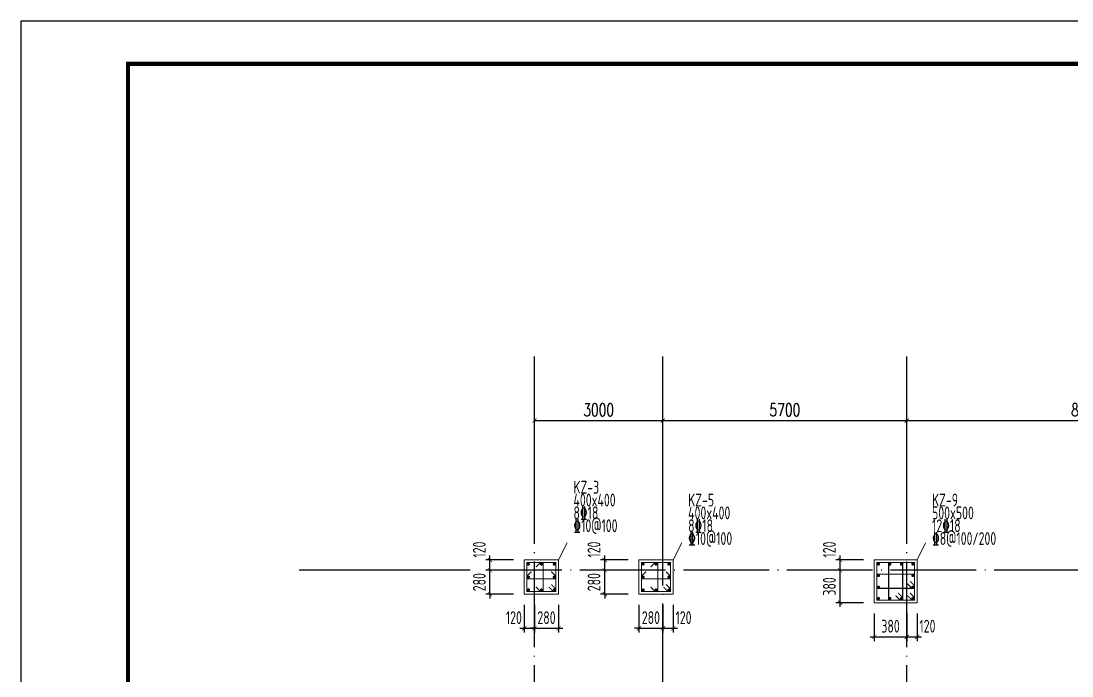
# Model space of a CAD drawing. Extents: x -638872 to -278819, y -139534 to 213996.
# Drawn here: x -623159 to -598600, y 34211 to 49531 of the extents above; entities that cross this region are included whole.
import ezdxf

# ---------------------------------------------------------------- set-up
doc = ezdxf.new("R2010")
doc.units = 0
doc.header["$LTSCALE"] = 1000
doc.header["$MEASUREMENT"] = 0
doc.linetypes.add('DOTE', pattern=[2.42, 2, -0.2, 0.02, -0.2])
doc.layers.get('0').update_dxf_attribs({"linetype": 'CONTINUOUS'})
doc.layers.get('Defpoints').update_dxf_attribs({"linetype": 'CONTINUOUS'})
for name, color, linetype in [('AXIS', 171, 'CONTINUOUS'), ('DOTE', 14, 'DOTE'), ('S_PCOLUMHOOPBAR', 24, 'CONTINUOUS'), ('TK', 4, 'CONTINUOUS')]:
    doc.layers.add(name, color=color, linetype=linetype)
for name, color, linetype, lineweight in [('COLU', 7, 'CONTINUOUS', 0), ('COLU_DIM', 3, 'CONTINUOUS', 0), ('COLU_HATCH', 251, 'CONTINUOUS', 0), ('S_PColumMainBar', 14, 'CONTINUOUS', 25), ('柱集中标注', 2, 'CONTINUOUS', 18)]:
    doc.layers.add(name, color=color, linetype=linetype, lineweight=lineweight)
doc.styles.add('_TCH_DIM_T3', font='SIMPLEX', dxfattribs={"width": 0.705882, "bigfont": 'GBCBIG'})
doc.styles.add('FromPkpm', font='Pkpmeng', dxfattribs={"width": 0.7, "bigfont": 'hztxt'})
doc.styles.add('TSSD_Dimension', font='tssdeng.shx', dxfattribs={"width": 0.7, "bigfont": 'hztxt.shx'})
doc.dimstyles.new('_TCH_ARCH&&100', dxfattribs={"dimtxt": 297.5, "dimasz": 100, "dimexe": 250, "dimexo": 300, "dimgap": 100, "dimtad": 1, "dimdec": 0, "dimzin": 0, "dimdsep": 46, "dimtxsty": '_TCH_DIM_T3', "dimblk": 'ARCHTICK', "dimcen": 0.09, "dimclrt": 7, "dimazin": 2, "dimtfac": 1, "dimtdec": 0, "dimtix": 1, "dimtmove": 2, "dimatfit": 3, "dimfxl": 0, "dimtolj": 1, "dimtzin": 0, "dimarcsym": 0})
doc.dimstyles.new('TSSD_50_100', dxfattribs={"dimtxt": 300, "dimasz": 100, "dimexe": 100, "dimexo": 250, "dimgap": 100, "dimtad": 1, "dimdec": 0, "dimlfac": 0.5, "dimzin": 0, "dimdsep": 46, "dimtxsty": 'TSSD_Dimension', "dimblk": 'ARCHTICK', "dimblk1": 'ARCHTICK', "dimblk2": 'ARCHTICK', "dimcen": 0, "dimdle": 100, "dimclrt": 7, "dimadec": 0, "dimazin": 0, "dimtfac": 1, "dimtdec": 0, "dimtix": 1, "dimtmove": 2, "dimatfit": 3, "dimfxl": 0, "dimtolj": 1, "dimtzin": 0, "dimarcsym": 0})

# ---------------------------------------------------------------- blocks, each defined once
blk = doc.blocks.new('_ArchTick')
at = {"color": 0, "linetype": 'ByBlock', "const_width": 0.15}
blk.add_lwpolyline([(-0.5, -0.5), (0.5, 0.5)], dxfattribs=at)
blk = doc.blocks.new('*D323')
at = {"layer": 'COLU_DIM', "color": 0, "lineweight": -2}
for p, q in [((-603220, 35676), (-603220, 35026)), ((-602460, 35676), (-602460, 35026)), ((-603320, 35126), (-602360, 35126))]:
    blk.add_line(p, q, dxfattribs=at)
at = {"layer": 'Defpoints', "color": 0}
for p in [(-603220, 35926), (-602460, 35926), (-602460, 35126)]:
    blk.add_point(p, dxfattribs=at)
at = {"layer": 'COLU_DIM', "color": 0, "lineweight": -2, "xscale": 100, "yscale": 100, "zscale": 100, "rotation": 180}
blk.add_blockref('_ArchTick', (-603220, 35126), dxfattribs=at)
at = {"layer": 'COLU_DIM', "color": 0, "lineweight": -2, "xscale": 100, "yscale": 100, "zscale": 100}
blk.add_blockref('_ArchTick', (-602460, 35126), dxfattribs=at)
at = {"layer": 'COLU_DIM', "color": 7, "insert": (-602840, 35376), "char_height": 300, "attachment_point": 5, "style": 'TSSD_Dimension'}
blk.add_mtext('\\A1;380', dxfattribs=at)
blk = doc.blocks.new('*D324')
at = {"layer": 'COLU_DIM', "color": 0, "lineweight": -2}
for p, q in [((-602460, 35676), (-602460, 35026)), ((-602220, 35676), (-602220, 35026)), ((-602560, 35126), (-602120, 35126))]:
    blk.add_line(p, q, dxfattribs=at)
at = {"layer": 'Defpoints', "color": 0}
for p in [(-602460, 35926), (-602220, 35926), (-602220, 35126)]:
    blk.add_point(p, dxfattribs=at)
at = {"layer": 'COLU_DIM', "color": 0, "lineweight": -2, "xscale": 100, "yscale": 100, "zscale": 100, "rotation": 180}
blk.add_blockref('_ArchTick', (-602460, 35126), dxfattribs=at)
at = {"layer": 'COLU_DIM', "color": 0, "lineweight": -2, "xscale": 100, "yscale": 100, "zscale": 100}
blk.add_blockref('_ArchTick', (-602220, 35126), dxfattribs=at)
at = {"layer": 'COLU_DIM', "color": 7, "insert": (-601978, 35376), "char_height": 300, "attachment_point": 5, "style": 'TSSD_Dimension'}
blk.add_mtext('\\A1;120', dxfattribs=at)
blk = doc.blocks.new('*D325')
at = {"layer": 'COLU_DIM', "color": 0, "lineweight": -2}
for p, q in [((-603470, 36686), (-604120, 36686)), ((-604020, 35826), (-604020, 36786)), ((-603470, 35926), (-604120, 35926))]:
    blk.add_line(p, q, dxfattribs=at)
at = {"layer": 'Defpoints', "color": 0}
for p in [(-604020, 36686), (-603220, 36686), (-603220, 35926)]:
    blk.add_point(p, dxfattribs=at)
at = {"layer": 'COLU_DIM', "color": 0, "lineweight": -2, "xscale": 100, "yscale": 100, "zscale": 100}
for p, rotation in [((-604020, 36686), 90), ((-604020, 35926), 270)]:
    blk.add_blockref('_ArchTick', p, dxfattribs=dict(at, rotation=rotation))
at = {"layer": 'COLU_DIM', "color": 7, "insert": (-604270, 36306), "char_height": 300, "attachment_point": 5, "rotation": 90, "style": 'TSSD_Dimension'}
blk.add_mtext('\\A1;380', dxfattribs=at)
blk = doc.blocks.new('*D326')
at = {"layer": 'COLU_DIM', "color": 0, "lineweight": -2}
for p, q in [((-603470, 36926), (-604120, 36926)), ((-604020, 36586), (-604020, 37026)), ((-603470, 36686), (-604120, 36686))]:
    blk.add_line(p, q, dxfattribs=at)
at = {"layer": 'Defpoints', "color": 0}
for p in [(-604020, 36926), (-603220, 36926), (-603220, 36686)]:
    blk.add_point(p, dxfattribs=at)
at = {"layer": 'COLU_DIM', "color": 0, "lineweight": -2, "xscale": 100, "yscale": 100, "zscale": 100}
for p, rotation in [((-604020, 36926), 90), ((-604020, 36686), 270)]:
    blk.add_blockref('_ArchTick', p, dxfattribs=dict(at, rotation=rotation))
at = {"layer": 'COLU_DIM', "color": 7, "insert": (-604270, 37168), "char_height": 300, "attachment_point": 5, "rotation": 90, "style": 'TSSD_Dimension'}
blk.add_mtext('\\A1;120', dxfattribs=at)
blk = doc.blocks.new('*D327')
at = {"layer": 'COLU_DIM', "color": 0, "lineweight": -2}
for p, q in [((-608720, 35876), (-608720, 35226)), ((-608160, 35876), (-608160, 35226)), ((-608720, 35326), (-608820, 35326)), ((-608720, 35326), (-608160, 35326)), ((-608160, 35326), (-608060, 35326))]:
    blk.add_line(p, q, dxfattribs=at)
at = {"layer": 'Defpoints', "color": 0}
for p in [(-608720, 36126), (-608160, 36126), (-608160, 35326)]:
    blk.add_point(p, dxfattribs=at)
at = {"layer": 'COLU_DIM', "color": 0, "lineweight": -2, "xscale": 100, "yscale": 100, "zscale": 100}
blk.add_blockref('_ArchTick', (-608720, 35326), dxfattribs=at)
at = {"layer": 'COLU_DIM', "color": 0, "lineweight": -2, "xscale": 100, "yscale": 100, "zscale": 100, "rotation": 180}
blk.add_blockref('_ArchTick', (-608160, 35326), dxfattribs=at)
at = {"layer": 'COLU_DIM', "color": 7, "insert": (-608440, 35576), "char_height": 300, "attachment_point": 5, "style": 'TSSD_Dimension'}
blk.add_mtext('\\A1;280', dxfattribs=at)
blk = doc.blocks.new('*D328')
at = {"layer": 'COLU_DIM', "color": 0, "lineweight": -2}
for p, q in [((-608160, 35876), (-608160, 35226)), ((-607920, 35876), (-607920, 35226)), ((-608260, 35326), (-607820, 35326))]:
    blk.add_line(p, q, dxfattribs=at)
at = {"layer": 'Defpoints', "color": 0}
for p in [(-608160, 36126), (-607920, 36126), (-607920, 35326)]:
    blk.add_point(p, dxfattribs=at)
at = {"layer": 'COLU_DIM', "color": 0, "lineweight": -2, "xscale": 100, "yscale": 100, "zscale": 100, "rotation": 180}
blk.add_blockref('_ArchTick', (-608160, 35326), dxfattribs=at)
at = {"layer": 'COLU_DIM', "color": 0, "lineweight": -2, "xscale": 100, "yscale": 100, "zscale": 100}
blk.add_blockref('_ArchTick', (-607920, 35326), dxfattribs=at)
at = {"layer": 'COLU_DIM', "color": 7, "insert": (-607678, 35576), "char_height": 300, "attachment_point": 5, "style": 'TSSD_Dimension'}
blk.add_mtext('\\A1;120', dxfattribs=at)
blk = doc.blocks.new('*D329')
at = {"layer": 'COLU_DIM', "color": 0, "lineweight": -2}
for p, q in [((-608970, 36686), (-609620, 36686)), ((-609520, 36686), (-609520, 36786)), ((-609520, 36126), (-609520, 36686)), ((-608970, 36126), (-609620, 36126)), ((-609520, 36126), (-609520, 36026))]:
    blk.add_line(p, q, dxfattribs=at)
at = {"layer": 'Defpoints', "color": 0}
for p in [(-609520, 36686), (-608720, 36686), (-608720, 36126)]:
    blk.add_point(p, dxfattribs=at)
at = {"layer": 'COLU_DIM', "color": 0, "lineweight": -2, "xscale": 100, "yscale": 100, "zscale": 100}
for p, rotation in [((-609520, 36686), 270), ((-609520, 36126), 90)]:
    blk.add_blockref('_ArchTick', p, dxfattribs=dict(at, rotation=rotation))
at = {"layer": 'COLU_DIM', "color": 7, "insert": (-609770, 36406), "char_height": 300, "attachment_point": 5, "rotation": 90, "style": 'TSSD_Dimension'}
blk.add_mtext('\\A1;280', dxfattribs=at)
blk = doc.blocks.new('*D330')
at = {"layer": 'COLU_DIM', "color": 0, "lineweight": -2}
for p, q in [((-608970, 36926), (-609620, 36926)), ((-609520, 36586), (-609520, 37026)), ((-608970, 36686), (-609620, 36686))]:
    blk.add_line(p, q, dxfattribs=at)
at = {"layer": 'Defpoints', "color": 0}
for p in [(-609520, 36926), (-608720, 36926), (-608720, 36686)]:
    blk.add_point(p, dxfattribs=at)
at = {"layer": 'COLU_DIM', "color": 0, "lineweight": -2, "xscale": 100, "yscale": 100, "zscale": 100}
for p, rotation in [((-609520, 36926), 90), ((-609520, 36686), 270)]:
    blk.add_blockref('_ArchTick', p, dxfattribs=dict(at, rotation=rotation))
at = {"layer": 'COLU_DIM', "color": 7, "insert": (-609770, 37168), "char_height": 300, "attachment_point": 5, "rotation": 90, "style": 'TSSD_Dimension'}
blk.add_mtext('\\A1;120', dxfattribs=at)
blk = doc.blocks.new('*D331')
at = {"layer": 'COLU_DIM', "color": 0, "lineweight": -2}
for p, q in [((-611400, 35876), (-611400, 35226)), ((-611160, 35876), (-611160, 35226)), ((-611500, 35326), (-611060, 35326))]:
    blk.add_line(p, q, dxfattribs=at)
at = {"layer": 'Defpoints', "color": 0}
for p in [(-611400, 36126), (-611160, 36126), (-611160, 35326)]:
    blk.add_point(p, dxfattribs=at)
at = {"layer": 'COLU_DIM', "color": 0, "lineweight": -2, "xscale": 100, "yscale": 100, "zscale": 100, "rotation": 180}
blk.add_blockref('_ArchTick', (-611400, 35326), dxfattribs=at)
at = {"layer": 'COLU_DIM', "color": 0, "lineweight": -2, "xscale": 100, "yscale": 100, "zscale": 100}
blk.add_blockref('_ArchTick', (-611160, 35326), dxfattribs=at)
at = {"layer": 'COLU_DIM', "color": 7, "insert": (-611642, 35576), "char_height": 300, "attachment_point": 5, "style": 'TSSD_Dimension'}
blk.add_mtext('\\A1;120', dxfattribs=at)
blk = doc.blocks.new('*D332')
at = {"layer": 'COLU_DIM', "color": 0, "lineweight": -2}
for p, q in [((-611160, 35876), (-611160, 35226)), ((-610600, 35876), (-610600, 35226)), ((-611160, 35326), (-611260, 35326)), ((-611160, 35326), (-610600, 35326)), ((-610600, 35326), (-610500, 35326))]:
    blk.add_line(p, q, dxfattribs=at)
at = {"layer": 'Defpoints', "color": 0}
for p in [(-611160, 36126), (-610600, 36126), (-610600, 35326)]:
    blk.add_point(p, dxfattribs=at)
at = {"layer": 'COLU_DIM', "color": 0, "lineweight": -2, "xscale": 100, "yscale": 100, "zscale": 100}
blk.add_blockref('_ArchTick', (-611160, 35326), dxfattribs=at)
at = {"layer": 'COLU_DIM', "color": 0, "lineweight": -2, "xscale": 100, "yscale": 100, "zscale": 100, "rotation": 180}
blk.add_blockref('_ArchTick', (-610600, 35326), dxfattribs=at)
at = {"layer": 'COLU_DIM', "color": 7, "insert": (-610880, 35576), "char_height": 300, "attachment_point": 5, "style": 'TSSD_Dimension'}
blk.add_mtext('\\A1;280', dxfattribs=at)
blk = doc.blocks.new('*D333')
at = {"layer": 'COLU_DIM', "color": 0, "lineweight": -2}
for p, q in [((-611650, 36686), (-612300, 36686)), ((-612200, 36686), (-612200, 36786)), ((-612200, 36126), (-612200, 36686)), ((-611650, 36126), (-612300, 36126)), ((-612200, 36126), (-612200, 36026))]:
    blk.add_line(p, q, dxfattribs=at)
at = {"layer": 'Defpoints', "color": 0}
for p in [(-612200, 36686), (-611400, 36686), (-611400, 36126)]:
    blk.add_point(p, dxfattribs=at)
at = {"layer": 'COLU_DIM', "color": 0, "lineweight": -2, "xscale": 100, "yscale": 100, "zscale": 100}
for p, rotation in [((-612200, 36686), 270), ((-612200, 36126), 90)]:
    blk.add_blockref('_ArchTick', p, dxfattribs=dict(at, rotation=rotation))
at = {"layer": 'COLU_DIM', "color": 7, "insert": (-612450, 36406), "char_height": 300, "attachment_point": 5, "rotation": 90, "style": 'TSSD_Dimension'}
blk.add_mtext('\\A1;280', dxfattribs=at)
blk = doc.blocks.new('*D334')
at = {"layer": 'COLU_DIM', "color": 0, "lineweight": -2}
for p, q in [((-611650, 36926), (-612300, 36926)), ((-612200, 36586), (-612200, 37026)), ((-611650, 36686), (-612300, 36686))]:
    blk.add_line(p, q, dxfattribs=at)
at = {"layer": 'Defpoints', "color": 0}
for p in [(-612200, 36926), (-611400, 36926), (-611400, 36686)]:
    blk.add_point(p, dxfattribs=at)
at = {"layer": 'COLU_DIM', "color": 0, "lineweight": -2, "xscale": 100, "yscale": 100, "zscale": 100}
for p, rotation in [((-612200, 36926), 90), ((-612200, 36686), 270)]:
    blk.add_blockref('_ArchTick', p, dxfattribs=dict(at, rotation=rotation))
at = {"layer": 'COLU_DIM', "color": 7, "insert": (-612450, 37168), "char_height": 300, "attachment_point": 5, "rotation": 90, "style": 'TSSD_Dimension'}
blk.add_mtext('\\A1;120', dxfattribs=at)
blk = doc.blocks.new('GeYuanFrame_63356788', base_point=(18.76, 4.34))
at = {"layer": 'TK'}
blk.add_line((43.76, 414.34), (751.76, 414.34), dxfattribs=at)
blk.add_lwpolyline([(18.76, 424.34), (761.76, 424.34), (761.76, 4.34), (18.76, 4.34), (18.76, 424.34)], dxfattribs=at)
at = {"layer": 'TK', "const_width": 1}
blk.add_lwpolyline([(751.76, 414.34), (43.76, 414.34), (43.76, 14.34), (751.76, 14.34)], close=True, dxfattribs=at)
blk = doc.blocks.new('*D648')
at = {"layer": 'AXIS', "color": 0, "lineweight": -2}
for p, q in [((-611160, 37986), (-611160, 40436)), ((-608160, 37986), (-608160, 40436)), ((-611160, 40186), (-608160, 40186))]:
    blk.add_line(p, q, dxfattribs=at)
at = {"layer": 'Defpoints', "color": 0}
for p in [(-608160, 40186), (-611160, 37686), (-608160, 37686)]:
    blk.add_point(p, dxfattribs=at)
at = {"layer": 'AXIS', "color": 0, "lineweight": -2, "xscale": 100, "yscale": 100, "zscale": 100, "rotation": 180}
blk.add_blockref('_ArchTick', (-611160, 40186), dxfattribs=at)
at = {"layer": 'AXIS', "color": 0, "lineweight": -2, "xscale": 100, "yscale": 100, "zscale": 100}
blk.add_blockref('_ArchTick', (-608160, 40186), dxfattribs=at)
at = {"layer": 'AXIS', "color": 7, "insert": (-609660, 40435), "char_height": 297.5, "attachment_point": 5, "style": '_TCH_DIM_T3'}
blk.add_mtext('\\A1;3000', dxfattribs=at)
blk = doc.blocks.new('*D649')
at = {"layer": 'AXIS', "color": 0, "lineweight": -2}
for p, q in [((-608160, 37986), (-608160, 40436)), ((-602460, 37986), (-602460, 40436)), ((-608160, 40186), (-602460, 40186))]:
    blk.add_line(p, q, dxfattribs=at)
at = {"layer": 'Defpoints', "color": 0}
for p in [(-602460, 40186), (-608160, 37686), (-602460, 37686)]:
    blk.add_point(p, dxfattribs=at)
at = {"layer": 'AXIS', "color": 0, "lineweight": -2, "xscale": 100, "yscale": 100, "zscale": 100, "rotation": 180}
blk.add_blockref('_ArchTick', (-608160, 40186), dxfattribs=at)
at = {"layer": 'AXIS', "color": 0, "lineweight": -2, "xscale": 100, "yscale": 100, "zscale": 100}
blk.add_blockref('_ArchTick', (-602460, 40186), dxfattribs=at)
at = {"layer": 'AXIS', "color": 7, "insert": (-605310, 40435), "char_height": 297.5, "attachment_point": 5, "style": '_TCH_DIM_T3'}
blk.add_mtext('\\A1;5700', dxfattribs=at)
blk = doc.blocks.new('*D650')
at = {"layer": 'AXIS', "color": 0, "lineweight": -2}
for p, q in [((-602460, 37986), (-602460, 40436)), ((-594060, 37986), (-594060, 40436)), ((-602460, 40186), (-594060, 40186))]:
    blk.add_line(p, q, dxfattribs=at)
at = {"layer": 'Defpoints', "color": 0}
for p in [(-594060, 40186), (-602460, 37686), (-594060, 37686)]:
    blk.add_point(p, dxfattribs=at)
at = {"layer": 'AXIS', "color": 0, "lineweight": -2, "xscale": 100, "yscale": 100, "zscale": 100, "rotation": 180}
blk.add_blockref('_ArchTick', (-602460, 40186), dxfattribs=at)
at = {"layer": 'AXIS', "color": 0, "lineweight": -2, "xscale": 100, "yscale": 100, "zscale": 100}
blk.add_blockref('_ArchTick', (-594060, 40186), dxfattribs=at)
at = {"layer": 'AXIS', "color": 7, "insert": (-598260, 40435), "char_height": 297.5, "attachment_point": 5, "style": '_TCH_DIM_T3'}
blk.add_mtext('\\A1;8400', dxfattribs=at)

msp = doc.modelspace()

# ---------------------------------------------------------------- linework, layer by layer
at = {"layer": 'AXIS'}
for p, q in [((-611160.1, 37686.16), (-611160.1, 41686.16)), ((-608160.1, 37686.16), (-608160.1, 41686.16)), ((-602460.1, 37686.16), (-602460.1, 41686.16)), ((-612660.1, 36686.16), (-616660.1, 36686.16))]:
    msp.add_line(p, q, dxfattribs=at)
at = {"layer": 'COLU'}
for points in [[(-610600.1, 36126.16), (-610600.1, 36926.16), (-611400.1, 36926.16), (-611400.1, 36126.16)], [(-607920.1, 36126.16), (-607920.1, 36926.16), (-608720.1, 36926.16), (-608720.1, 36126.16)], [(-602220.1, 35926.16), (-602220.1, 36926.16), (-603220.1, 36926.16), (-603220.1, 35926.16)]]:
    msp.add_lwpolyline(points, close=True, dxfattribs=at)
at = {"layer": 'DOTE', "color": 8, "linetype": 'DOTE'}
for p, q in [((-611160.1, 22786.16), (-611160.1, 37686.16)), ((-608160.1, 31486.16), (-608160.1, 37686.16)), ((-602460.1, 22786.16), (-602460.1, 37686.16)), ((-566960.1, 36686.16), (-612160.1, 36686.16))]:
    msp.add_line(p, q, dxfattribs=at)
at = {"layer": 'S_PCOLUMHOOPBAR', "ltscale": 2, "const_width": 25}
for points in [[(-610826.17, 36292.23), (-610720.1, 36186.16), (-610660.1, 36186.16), (-610660.1, 36246.16), (-610660.1, 36186.16), (-610660.1, 36866.16), (-611340.1, 36866.16), (-611340.1, 36186.16), (-610720.1, 36186.16), (-610660.1, 36186.16), (-610660.1, 36246.16), (-610766.17, 36352.23)], [(-611126.17, 36292.23), (-611020.1, 36186.16), (-610960.1, 36186.16), (-610960.1, 36866.16), (-611020.1, 36866.16), (-611126.17, 36760.1)], [(-608146.17, 36292.23), (-608040.1, 36186.16), (-607980.1, 36186.16), (-607980.1, 36246.16), (-607980.1, 36186.16), (-607980.1, 36866.16), (-608660.1, 36866.16), (-608660.1, 36186.16), (-608040.1, 36186.16), (-607980.1, 36186.16), (-607980.1, 36246.16), (-608086.17, 36352.23)], [(-608446.17, 36292.23), (-608340.1, 36186.16), (-608280.1, 36186.16), (-608280.1, 36866.16), (-608340.1, 36866.16), (-608446.17, 36760.1)], [(-602446.17, 36092.23), (-602340.1, 35986.16), (-602280.1, 35986.16), (-602280.1, 36046.16), (-602280.1, 35986.16), (-602280.1, 36866.16), (-603160.1, 36866.16), (-603160.1, 35986.16), (-602340.1, 35986.16), (-602280.1, 35986.16), (-602280.1, 36046.16), (-602386.17, 36152.23)], [(-602722.17, 36092.23), (-602616.1, 35986.16), (-602556.1, 35986.16), (-602556.1, 36046.16), (-602556.1, 35986.16), (-602556.1, 36866.16), (-602884.1, 36866.16), (-602884.1, 35986.16), (-602616.1, 35986.16), (-602556.1, 35986.16), (-602556.1, 36046.16), (-602662.17, 36152.23)], [(-611234.04, 36652.23), (-611340.1, 36546.16), (-611340.1, 36486.16), (-610660.1, 36486.16), (-610660.1, 36546.16), (-610766.17, 36652.23)], [(-608554.04, 36652.23), (-608660.1, 36546.16), (-608660.1, 36486.16), (-607980.1, 36486.16), (-607980.1, 36546.16), (-608086.17, 36652.23)], [(-602446.17, 36368.23), (-602340.1, 36262.16), (-602280.1, 36262.16), (-602280.1, 36322.16), (-602280.1, 36262.16), (-602280.1, 36590.16), (-603160.1, 36590.16), (-603160.1, 36262.16), (-602340.1, 36262.16), (-602280.1, 36262.16), (-602280.1, 36322.16), (-602386.17, 36428.23)]]:
    msp.add_lwpolyline(points, dxfattribs=at)
at = {"layer": 'S_PColumMainBar', "ltscale": 2, "const_width": 35}
for points in [[(-611283.6, 36827.16, 1), (-611318.6, 36827.16, 1)], [(-610982.6, 36827.16, 1), (-611017.6, 36827.16, 1)], [(-610681.6, 36827.16, 1), (-610716.6, 36827.16, 1)], [(-608603.6, 36827.16, 1), (-608638.6, 36827.16, 1)], [(-608302.6, 36827.16, 1), (-608337.6, 36827.16, 1)], [(-608001.6, 36827.16, 1), (-608036.6, 36827.16, 1)], [(-603103.6, 36827.16, 1), (-603138.6, 36827.16, 1)], [(-602836.27, 36827.16, 1), (-602871.27, 36827.16, 1)], [(-602568.94, 36827.16, 1), (-602603.94, 36827.16, 1)], [(-602301.6, 36827.16, 1), (-602336.6, 36827.16, 1)], [(-603103.6, 36559.83, 1), (-603138.6, 36559.83, 1)], [(-602301.6, 36559.83, 1), (-602336.6, 36559.83, 1)], [(-611283.6, 36526.16, 1), (-611318.6, 36526.16, 1)], [(-610681.6, 36526.16, 1), (-610716.6, 36526.16, 1)], [(-608603.6, 36526.16, 1), (-608638.6, 36526.16, 1)], [(-608001.6, 36526.16, 1), (-608036.6, 36526.16, 1)], [(-611283.6, 36225.16, 1), (-611318.6, 36225.16, 1)], [(-610982.6, 36225.16, 1), (-611017.6, 36225.16, 1)], [(-610681.6, 36225.16, 1), (-610716.6, 36225.16, 1)], [(-608603.6, 36225.16, 1), (-608638.6, 36225.16, 1)], [(-608302.6, 36225.16, 1), (-608337.6, 36225.16, 1)], [(-608001.6, 36225.16, 1), (-608036.6, 36225.16, 1)], [(-603103.6, 36292.5, 1), (-603138.6, 36292.5, 1)], [(-602301.6, 36292.5, 1), (-602336.6, 36292.5, 1)], [(-603103.6, 36025.16, 1), (-603138.6, 36025.16, 1)], [(-602836.27, 36025.16, 1), (-602871.27, 36025.16, 1)], [(-602568.94, 36025.16, 1), (-602603.94, 36025.16, 1)], [(-602301.6, 36025.16, 1), (-602336.6, 36025.16, 1)]]:
    msp.add_lwpolyline(points, format="xyb", close=True, dxfattribs=at)
at = {"layer": '柱集中标注', "lineweight": 18, "ltscale": 2}
for p, q in [((-610600.1, 36926.16), (-610400.1, 37326.16)), ((-607920.1, 36926.16), (-607720.1, 37326.16)), ((-602220.1, 36926.16), (-602020.1, 37326.16))]:
    msp.add_line(p, q, dxfattribs=at)

# ---------------------------------------------------------------- block references
at = {"layer": 'COLU_HATCH', "xscale": 100, "yscale": 100, "zscale": 100}
msp.add_blockref('GeYuanFrame_63356788', (-623158.72, 7530.67), dxfattribs=at)

# ---------------------------------------------------------------- texts
at = {"layer": '柱集中标注', "lineweight": 25, "style": 'FromPkpm', "width": 0.7}
for s, p in [('KZ-3', (-610250.1, 38476.16)), ('400x400', (-610250.1, 38176.16)), ('KZ-5', (-607570.1, 38176.16)), ('KZ-9', (-601870.1, 38176.16)), ('8\x8418', (-610250.1, 37876.16)), ('400x400', (-607570.1, 37876.16)), ('500x500', (-601870.1, 37876.16)), ('\x8410@100', (-610250.1, 37576.16)), ('8\x8418', (-607570.1, 37576.16)), ('12\x8418', (-601870.1, 37576.16)), ('\x8410@100', (-607570.1, 37276.16)), ('\x848@100/200', (-601870.1, 37276.16))]:
    msp.add_text(s, height=300, dxfattribs=at).set_placement(p)

# ---------------------------------------------------------------- dimensions: what is measured, and where the dimension line sits
at = {"layer": 'AXIS'}
for p1, p2, text, picture, middle in [((-611160.1, 37686.16), (-608160.1, 37686.16), '3000', '*D648', (-609660.1, 40434.91)), ((-608160.1, 37686.16), (-602460.1, 37686.16), '5700', '*D649', (-605310.1, 40434.91)), ((-602460.1, 37686.16), (-594060.1, 37686.16), '8400', '*D650', (-598260.1, 40434.91))]:
    dim = msp.add_aligned_dim(p1=p1, p2=p2, distance=2500, text=text, dimstyle='_TCH_ARCH&&100', dxfattribs=at)
    dim.commit()
    dim.dimension.update_dxf_attribs({"geometry": picture, "text_midpoint": middle})
at = {"layer": 'COLU_DIM'}
for base, p1, p2, picture, middle in [((-612200.1, 36926.16), (-611400.1, 36686.16), (-611400.1, 36926.16), '*D334', (-612450.1, 37168.09)), ((-609520.1, 36926.16), (-608720.1, 36686.16), (-608720.1, 36926.16), '*D330', (-609770.1, 37168.09)), ((-604020.1, 36926.16), (-603220.1, 36686.16), (-603220.1, 36926.16), '*D326', (-604270.1, 37168.09))]:
    dim = msp.add_linear_dim(base=base, p1=p1, p2=p2, angle=270, dimstyle='TSSD_50_100', dxfattribs=at)
    dim.commit()
    dim.dimension.update_dxf_attribs({"geometry": picture, "text_midpoint": middle, "dimtype": 128})
for base, p1, p2, picture, middle in [((-612200.1, 36686.16), (-611400.1, 36126.16), (-611400.1, 36686.16), '*D333', (-612450.1, 36406.16)), ((-609520.1, 36686.16), (-608720.1, 36126.16), (-608720.1, 36686.16), '*D329', (-609770.1, 36406.16)), ((-604020.1, 36686.16), (-603220.1, 35926.16), (-603220.1, 36686.16), '*D325', (-604270.1, 36306.16))]:
    dim = msp.add_linear_dim(base=base, p1=p1, p2=p2, angle=270, dimstyle='TSSD_50_100', dxfattribs=at)
    dim.commit()
    dim.dimension.update_dxf_attribs({"geometry": picture, "text_midpoint": middle})
for base, p1, p2, picture, middle in [((-611160.1, 35326.16), (-611400.1, 36126.16), (-611160.1, 36126.16), '*D331', (-611642.03, 35576.16)), ((-607920.1, 35326.16), (-608160.1, 36126.16), (-607920.1, 36126.16), '*D328', (-607678.18, 35576.16)), ((-602220.1, 35126.16), (-602460.1, 35926.16), (-602220.1, 35926.16), '*D324', (-601978.18, 35376.16))]:
    dim = msp.add_linear_dim(base=base, p1=p1, p2=p2, dimstyle='TSSD_50_100', dxfattribs=at)
    dim.commit()
    dim.dimension.update_dxf_attribs({"geometry": picture, "text_midpoint": middle, "dimtype": 128})
for base, p1, p2, picture, middle in [((-610600.1, 35326.16), (-611160.1, 36126.16), (-610600.1, 36126.16), '*D332', (-610880.1, 35576.16)), ((-608160.1, 35326.16), (-608720.1, 36126.16), (-608160.1, 36126.16), '*D327', (-608440.1, 35576.16)), ((-602460.1, 35126.16), (-603220.1, 35926.16), (-602460.1, 35926.16), '*D323', (-602840.1, 35376.16))]:
    dim = msp.add_linear_dim(base=base, p1=p1, p2=p2, dimstyle='TSSD_50_100', dxfattribs=at)
    dim.commit()
    dim.dimension.update_dxf_attribs({"geometry": picture, "text_midpoint": middle})

doc.saveas('drawing.dxf')
